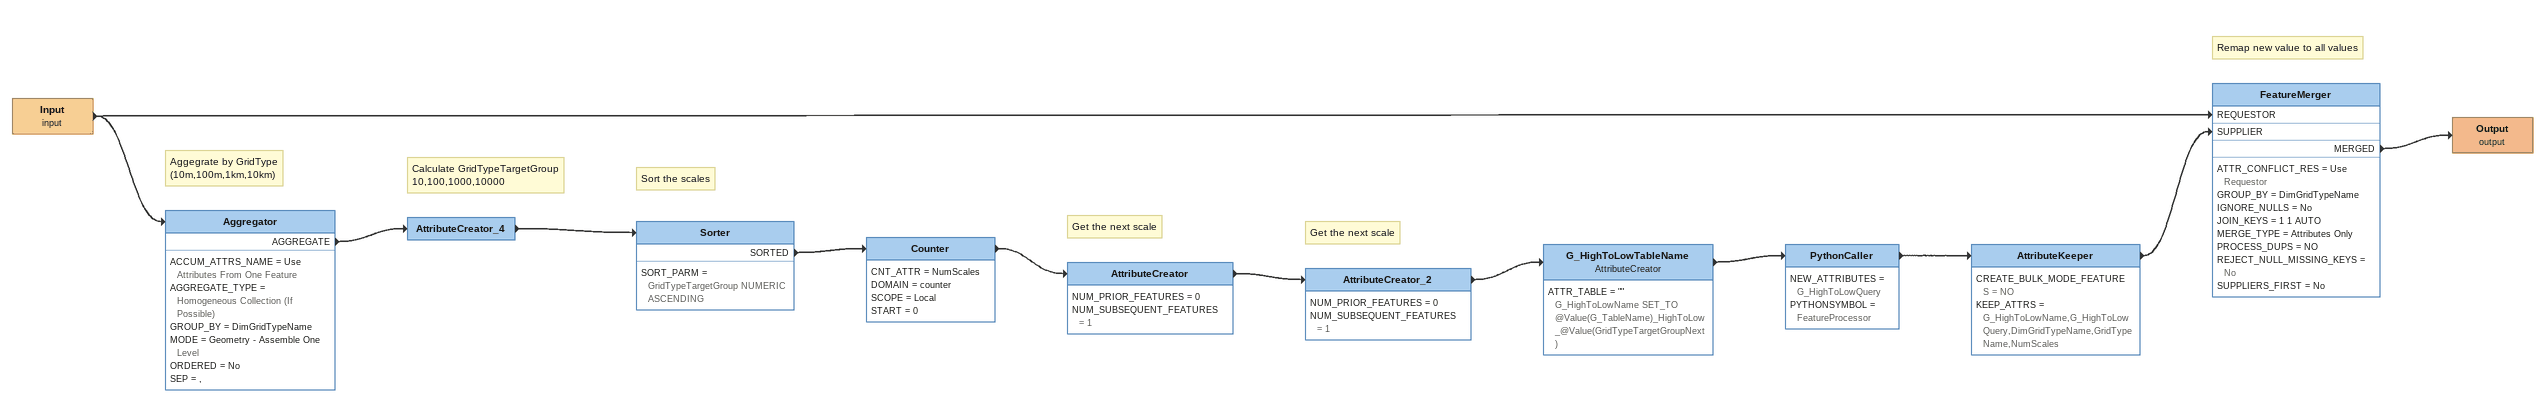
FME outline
Input (input)
    -> Aggregator
    -> FeatureMerger [REQUESTOR]
Note: Aggegrate by GridType / (10m,100m,1km,10km)
Aggregator
    ACCUM_ATTRS_NAME = Use Attributes From One Feature
    AGGREGATE_TYPE = Homogeneous Collection (If Possible)
    GROUP_BY = DimGridTypeName
    MODE = Geometry - Assemble One Level
    ORDERED = No
    SEP = ,
    AGGREGATE -> AttributeCreator_4
Note: Calculate GridTypeTargetGroup / 10,100,1000,10000
AttributeCreator_4
    -> Sorter
Note: Sort the scales
Sorter
    SORT_PARM = GridTypeTargetGroup NUMERIC ASCENDING
    SORTED -> Counter
Counter
    CNT_ATTR = NumScales
    DOMAIN = counter
    SCOPE = Local
    START = 0
    -> AttributeCreator
Note: Get the next scale
AttributeCreator
    NUM_PRIOR_FEATURES = 0
    NUM_SUBSEQUENT_FEATURES = 1
    -> AttributeCreator_2
Note: Get the next scale
AttributeCreator_2
    NUM_PRIOR_FEATURES = 0
    NUM_SUBSEQUENT_FEATURES = 1
    -> G_HighToLowTableName
G_HighToLowTableName: AttributeCreator
    ATTR_TABLE = "" G_HighToLowName SET_TO @Value(G_TableName)_HighToLow_@Value(GridTypeTargetGroupNext)
    -> PythonCaller
PythonCaller
    NEW_ATTRIBUTES = G_HighToLowQuery
    PYTHONSYMBOL = FeatureProcessor
    -> AttributeKeeper
AttributeKeeper
    CREATE_BULK_MODE_FEATURES = NO
    KEEP_ATTRS = G_HighToLowName,G_HighToLowQuery,DimGridTypeName,GridTypeName,NumScales
    -> FeatureMerger [SUPPLIER]
Note: Remap new value to all values
FeatureMerger
    ATTR_CONFLICT_RES = Use Requestor
    GROUP_BY = DimGridTypeName
    IGNORE_NULLS = No
    JOIN_KEYS = 1 1 AUTO
    MERGE_TYPE = Attributes Only
    PROCESS_DUPS = NO
    REJECT_NULL_MISSING_KEYS = No
    SUPPLIERS_FIRST = No
    MERGED -> Output (output)
Output (output)
